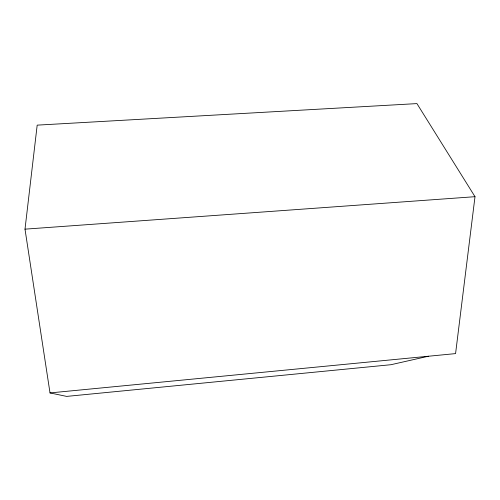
<?xml version="1.0" encoding="UTF-8"?>
<svg xmlns="http://www.w3.org/2000/svg" width="500" height="500" viewBox="0 0 500 500"><rect width="100%" height="100%" fill="white"/><g stroke="black" fill="none" stroke-linecap="round" stroke-linejoin="round"><path stroke-width="0.75" d="M25 229.156L37.188 125.138L416.931 103.6L475 196.694L455.575 353.606L50.012 392.925L25 229.156L475 196.694M428.462 356.231L390.95 364.712L66.638 396.4L50.012 392.925"/></g></svg>
